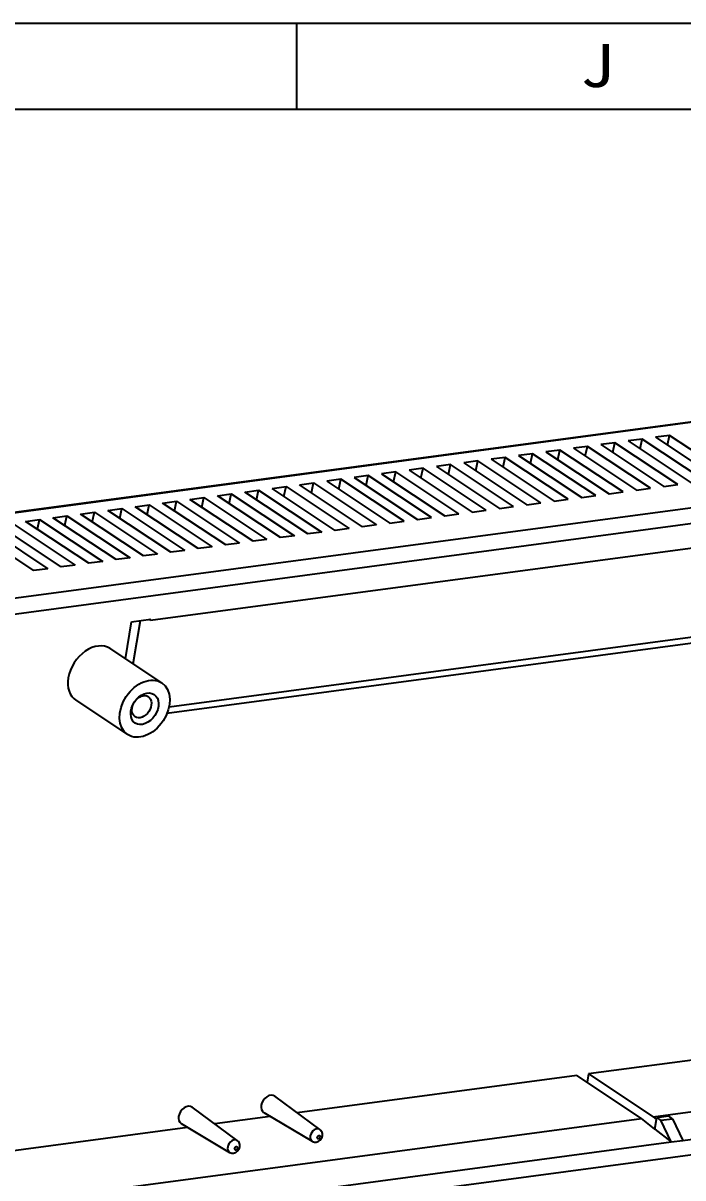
# Model space of a CAD drawing. Header units: millimetres. Extents: x 3277 to 4118, y 1069 to 1745.
# Drawn here: x 3386.4 to 3463.2, y 1611 to 1745.3 of the extents above; entities that cross this region are included whole.
import ezdxf
from ezdxf.enums import TextEntityAlignment as Align

# ---------------------------------------------------------------- set-up
doc = ezdxf.new("R2010")
doc.units = ezdxf.units.MM
doc.layers.add('2', color=7, linetype='Continuous', true_color=0xffffff)
doc.styles.add('TEXTSTYLE_0', font='txt', dxfattribs={"width": 0.8})

# ---------------------------------------------------------------- blocks, each defined once
blk = doc.blocks.new('KHJK')
at = {"layer": '2', "color": 7}
for p, q in [((6786.72, 2033.33), (6767.33, 1856.74)), ((6769.32, 1858.57), (6788.42, 2032.59)), ((6776.1, 2027.6), (6755.72, 1841.9)), ((6776.17, 2027.73), (6755.79, 1842.03)), ((6839.69, 1832.82), (6858.29, 2002.29)), ((6851.54, 1957.08), (6855.62, 1994.24)), ((6848.06, 1954.4), (6851.81, 1988.54)), ((6778.06, 1981.2), (6771.57, 1975.24)), ((6844.95, 1980.59), (6841.41, 1948.28)), ((6771.39, 1973.61), (6777.88, 1979.57)), ((6777.97, 1911.46), (6785.37, 1978.86)), ((6777.71, 1978), (6771.22, 1972.04)), ((6771.04, 1970.41), (6777.53, 1976.37)), ((6777.36, 1974.81), (6770.87, 1968.84)), ((6771.57, 1975.24), (6771.39, 1973.61)), ((6772.61, 1974.73), (6771.57, 1975.24)), ((6777.18, 1973.18), (6777.36, 1974.81)), ((6788.26, 1911.13), (6795.22, 1974.52)), ((6795.93, 1974.28), (6788.96, 1910.71)), ((6770.69, 1967.21), (6777.18, 1973.18)), ((6777, 1971.61), (6770.52, 1965.65)), ((6771.22, 1972.04), (6771.04, 1970.41)), ((6772.26, 1971.53), (6771.22, 1972.04)), ((6776.83, 1969.98), (6777, 1971.61)), ((6770.34, 1964.02), (6776.83, 1969.98)), ((6776.65, 1968.41), (6770.17, 1962.45)), ((6770.87, 1968.84), (6770.69, 1967.21)), ((6771.91, 1968.34), (6770.87, 1968.84)), ((6776.47, 1966.78), (6776.65, 1968.41)), ((6769.99, 1960.82), (6776.47, 1966.78)), ((6776.3, 1965.22), (6769.82, 1959.26)), ((6770.52, 1965.65), (6770.34, 1964.02)), ((6771.56, 1965.14), (6770.52, 1965.65)), ((6776.12, 1963.59), (6776.3, 1965.22)), ((6769.64, 1957.63), (6776.12, 1963.59)), ((6770.17, 1962.45), (6769.99, 1960.82)), ((6771.21, 1961.95), (6770.17, 1962.45)), ((6775.95, 1962.02), (6769.47, 1956.06)), ((6775.77, 1960.39), (6775.95, 1962.02)), ((6769.29, 1954.43), (6775.77, 1960.39)), ((6775.6, 1958.83), (6769.11, 1952.86)), ((6769.82, 1959.26), (6769.64, 1957.63)), ((6770.86, 1958.75), (6769.82, 1959.26)), ((6775.42, 1957.2), (6775.6, 1958.83)), ((6768.94, 1951.23), (6775.42, 1957.2)), ((6848.81, 1956.53), (6851.54, 1957.08)), ((6851.39, 1955.72), (6851.54, 1957.08)), ((6775.25, 1955.63), (6768.76, 1949.67)), ((6769.47, 1956.06), (6769.29, 1954.43)), ((6770.51, 1955.55), (6769.47, 1956.06)), ((6775.07, 1954), (6775.25, 1955.63)), ((6842.39, 1873.74), (6851.39, 1955.72)), ((6848.24, 1954.79), (6848.39, 1956.15)), ((6848.81, 1956.53), (6848.39, 1956.15)), ((6848.66, 1955.17), (6848.81, 1956.53)), ((6851.39, 1955.72), (6848.66, 1955.17)), ((6849.48, 1954.25), (6851.39, 1955.72)), ((6841.41, 1948.28), (6848.06, 1954.4)), ((6849.48, 1954.25), (6847.92, 1953.04)), ((6848.06, 1954.4), (6848.45, 1954.7)), ((6848.66, 1955.17), (6848.24, 1954.79)), ((6849.48, 1954.25), (6848.24, 1954.79)), ((6768.58, 1948.04), (6775.07, 1954)), ((6769.11, 1952.86), (6768.94, 1951.23)), ((6770.16, 1952.36), (6769.11, 1952.86)), ((6838.91, 1871.06), (6847.92, 1953.04)), ((6847.92, 1953.04), (6841.26, 1946.93)), ((6774.9, 1952.43), (6768.41, 1946.47)), ((6774.72, 1950.8), (6774.9, 1952.43)), ((6768.23, 1944.84), (6774.72, 1950.8)), ((6774.55, 1949.24), (6768.06, 1943.28)), ((6768.76, 1949.67), (6768.58, 1948.04)), ((6769.81, 1949.16), (6768.76, 1949.67)), ((6774.37, 1947.61), (6774.55, 1949.24)), ((6767.88, 1941.64), (6774.37, 1947.61)), ((6841.41, 1948.28), (6842.31, 1947.89)), ((6774.2, 1946.04), (6767.71, 1940.08)), ((6768.41, 1946.47), (6768.23, 1944.84)), ((6769.46, 1945.96), (6768.41, 1946.47)), ((6774.02, 1944.41), (6774.2, 1946.04)), ((6841.26, 1946.93), (6837.68, 1914.29)), ((6767.53, 1938.45), (6774.02, 1944.41)), ((6773.85, 1942.85), (6767.36, 1936.88)), ((6768.06, 1943.28), (6767.88, 1941.64)), ((6769.11, 1942.77), (6768.06, 1943.28)), ((6773.67, 1941.21), (6773.85, 1942.85)), ((6767.18, 1935.25), (6773.67, 1941.21)), ((6767.01, 1933.69), (6773.5, 1939.65)), ((6767.71, 1940.08), (6767.53, 1938.45)), ((6768.75, 1939.57), (6767.71, 1940.08)), ((6773.5, 1939.65), (6773.32, 1938.02)), ((6773.32, 1938.02), (6766.83, 1932.06)), ((6767.36, 1936.88), (6767.18, 1935.25)), ((6768.4, 1936.38), (6767.36, 1936.88)), ((6766.66, 1930.49), (6773.14, 1936.45)), ((6773.14, 1936.45), (6772.97, 1934.82)), ((6772.97, 1934.82), (6766.48, 1928.86)), ((6766.31, 1927.29), (6772.79, 1933.26)), ((6766.83, 1932.06), (6767.01, 1933.69)), ((6768.05, 1933.18), (6767.01, 1933.69)), ((6772.79, 1933.26), (6772.61, 1931.63)), ((6772.61, 1931.63), (6766.13, 1925.66)), ((6765.96, 1924.1), (6772.44, 1930.06)), ((6766.48, 1928.86), (6766.66, 1930.49)), ((6767.7, 1929.98), (6766.66, 1930.49)), ((6772.44, 1930.06), (6772.26, 1928.43)), ((6772.26, 1928.43), (6765.78, 1922.47)), ((6766.13, 1925.66), (6766.31, 1927.29)), ((6767.35, 1926.79), (6766.31, 1927.29)), ((6765.61, 1920.9), (6772.09, 1926.86)), ((6772.09, 1926.86), (6771.91, 1925.23)), ((6771.91, 1925.23), (6765.43, 1919.27)), ((6765.25, 1917.71), (6771.74, 1923.67)), ((6765.78, 1922.47), (6765.96, 1924.1)), ((6767, 1923.59), (6765.96, 1924.1)), ((6771.74, 1923.67), (6771.56, 1922.04)), ((6771.56, 1922.04), (6765.08, 1916.08)), ((6765.43, 1919.27), (6765.61, 1920.9)), ((6766.65, 1920.4), (6765.61, 1920.9)), ((6764.9, 1914.51), (6771.39, 1920.47)), ((6771.39, 1920.47), (6771.21, 1918.84)), ((6771.21, 1918.84), (6764.72, 1912.88)), ((6764.55, 1911.31), (6771.04, 1917.28)), ((6765.08, 1916.08), (6765.25, 1917.71)), ((6766.3, 1917.2), (6765.25, 1917.71)), ((6771.04, 1917.28), (6770.86, 1915.65)), ((6770.86, 1915.65), (6764.37, 1909.68)), ((6840.19, 1916.39), (6835.17, 1912.21)), ((6836.72, 1910.52), (6841.3, 1915.18)), ((6764.2, 1908.12), (6770.69, 1914.08)), ((6764.72, 1912.88), (6764.9, 1914.51)), ((6765.95, 1914), (6764.9, 1914.51)), ((6770.69, 1914.08), (6770.51, 1912.45)), ((6770.51, 1912.45), (6764.02, 1906.49)), ((6764.37, 1909.68), (6764.55, 1911.31)), ((6765.6, 1910.81), (6764.55, 1911.31)), ((6777.6, 1909.28), (6777.84, 1911.52)), ((6777.97, 1911.46), (6777.82, 1911.33)), ((6777.97, 1911.46), (6777.84, 1911.52)), ((6837.33, 1911.14), (6836.62, 1904.66)), ((6763.85, 1904.92), (6770.34, 1910.88)), ((6770.34, 1910.88), (6770.16, 1909.25)), ((6782.42, 1908.28), (6777.71, 1910.32)), ((6785.36, 1910.98), (6780.04, 1906.09)), ((6770.16, 1909.25), (6763.67, 1903.29)), ((6781.62, 1907.54), (6777.6, 1909.28)), ((6763.5, 1901.73), (6769.99, 1907.69)), ((6764.02, 1906.49), (6764.2, 1908.12)), ((6765.25, 1907.61), (6764.2, 1908.12)), ((6769.99, 1907.69), (6769.81, 1906.06)), ((6769.81, 1906.06), (6763.32, 1900.09)), ((6839.13, 1906.75), (6834.11, 1902.57)), ((6763.15, 1898.53), (6769.64, 1904.49)), ((6763.67, 1903.29), (6763.85, 1904.92)), ((6764.89, 1904.41), (6763.85, 1904.92)), ((6769.64, 1904.49), (6769.46, 1902.86)), ((6784.92, 1900.79), (6790.23, 1905.67)), ((6835.66, 1900.88), (6840.25, 1905.54)), ((6769.46, 1902.86), (6762.97, 1896.9)), ((6763.32, 1900.09), (6763.5, 1901.73)), ((6764.54, 1901.22), (6763.5, 1901.73)), ((6762.8, 1895.33), (6769.28, 1901.3)), ((6769.28, 1901.3), (6769.11, 1899.66)), ((6836.27, 1901.5), (6832.26, 1864.94)), ((6769.11, 1899.66), (6762.62, 1893.7))]:
    blk.add_line(p, q, dxfattribs=at)
for centre, major_axis, start_param, end_param in [((6840.73, 1915.77), (0.556, -0.604), 3.107661, 6.283185), ((6840.73, 1915.77), (0.556, -0.604), 0, 0.035184), ((6835.92, 1911.35), (0.776, -0.844), 3.105992, 5.269666), ((6835.92, 1911.35), (0.776, -0.844), 5.269666, 6.283185), ((6835.92, 1911.35), (0.776, -0.844), 0, 0.035576), ((6782.48, 1903.44), (2.44, -2.65), 3.141531, 5.269666), ((6839.67, 1906.13), (0.556, -0.604), 3.107661, 6.283185), ((6839.67, 1906.13), (0.556, -0.604), 0, 0.035184), ((6834.87, 1901.71), (0.776, -0.844), 3.105992, 5.269666), ((6782.48, 1903.44), (2.44, -2.65), 5.269666, 6.283185), ((6834.87, 1901.71), (0.776, -0.844), 5.269666, 6.283185), ((6834.87, 1901.71), (0.776, -0.844), 0, 0.035576)]:
    blk.add_ellipse(centre, major_axis=major_axis, ratio=0.71327, start_param=start_param, end_param=end_param, dxfattribs=at)
for centre, major_axis in [((6841.03, 1916.04), (-0.15, 0.163)), ((6787.79, 1908.32), (2.44, -2.65)), ((6787.79, 1908.32), (1.35, -1.47)), ((6787.48, 1908.04), (-0.95, 1.03)), ((6839.97, 1906.4), (-0.15, 0.163))]:
    blk.add_ellipse(centre, major_axis=major_axis, ratio=0.71327, dxfattribs=at)
for points, knots in [([(6841.51, 1915.61), (6841.52, 1915.7), (6841.51, 1915.87), (6841.41, 1916.12), (6841.23, 1916.34), (6840.99, 1916.5), (6840.72, 1916.57), (6840.46, 1916.54), (6840.27, 1916.47), (6840.21, 1916.39), (6840.2, 1916.38)], [0, 0, 0, 0, 0.136045, 0.266742, 0.409657, 0.568018, 0.706427, 0.840927, 0.975041, 1, 1, 1, 1]), ([(6841.3, 1915.18), (6841.31, 1915.19), (6841.39, 1915.25), (6841.46, 1915.41), (6841.5, 1915.55), (6841.51, 1915.61)], [0, 0, 0, 0, 0.077866, 0.620163, 1, 1, 1, 1]), ([(6840.45, 1905.97), (6840.46, 1906.06), (6840.45, 1906.23), (6840.35, 1906.48), (6840.17, 1906.7), (6839.93, 1906.86), (6839.66, 1906.93), (6839.4, 1906.9), (6839.22, 1906.83), (6839.15, 1906.75), (6839.14, 1906.74)], [0, 0, 0, 0, 0.136045, 0.266742, 0.409657, 0.568018, 0.706427, 0.840927, 0.975041, 1, 1, 1, 1]), ([(6840.24, 1905.54), (6840.25, 1905.55), (6840.33, 1905.61), (6840.41, 1905.77), (6840.44, 1905.91), (6840.45, 1905.97)], [0, 0, 0, 0, 0.077866, 0.620163, 1, 1, 1, 1])]:
    blk.add_open_spline(points, degree=3, knots=knots, dxfattribs=at)
blk = doc.blocks.new('SUN_6HWZ35TKYY1ECAF2H1NO37HIP3V')
at = {"color": 7, "linetype": 'Continuous'}
for p, q in [((-841, 594), (0, 594)), ((-700, 584), (-700, 594)), ((-831, 584), (-10, 584))]:
    blk.add_line(p, q, dxfattribs=at)
at = {"color": 2, "linetype": 'Continuous', "style": 'TEXTSTYLE_0', "width": 1.2}
blk.add_text('J', height=5, dxfattribs=at).set_placement((-667.03, 586.56), (-663.03, 586.56), align=Align.FIT)

msp = doc.modelspace()

# ---------------------------------------------------------------- block references
msp.add_blockref('SUN_6HWZ35TKYY1ECAF2H1NO37HIP3V', (4118.28, 1151.33))
at = {"rotation": 283.8715859173886}
msp.add_blockref('KHJK', (-79.43, 7797.91), dxfattribs=at)

doc.saveas('drawing.dxf')
